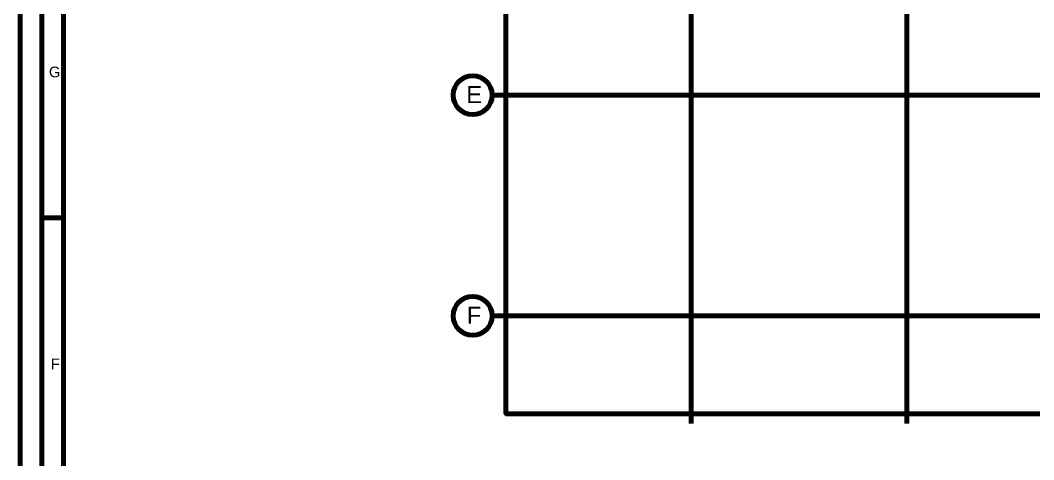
# Model space of a CAD drawing. Extents: x 0 to 1153, y 0 to 816.
# Drawn here: x 4.8 to 232.6, y 353.6 to 452.3 of the extents above; entities that cross this region are included whole.
import ezdxf

# ---------------------------------------------------------------- set-up
doc = ezdxf.new("R2010")
doc.units = 0
doc.header["$MEASUREMENT"] = 0
doc.layers.add('Arch', color=7, linetype='Continuous')
doc.styles.add('p2c-119', font='arial.ttf')
doc.styles.add('p2c-2', font='arial.ttf')

msp = doc.modelspace()

# ---------------------------------------------------------------- linework, layer by layer
at = {"layer": 'Arch', "color": 11, "linetype": 'Continuous', "lineweight": 211}
for p, q in [((155.57, 361.77), (155.57, 717.39)), ((204.08, 361.77), (204.08, 717.39)), ((917.99, 435.45), (110.87, 435.45)), ((14.54, 407.91), (9.69, 407.9)), ((917.99, 385.91), (110.87, 385.91))]:
    msp.add_line(p, q, dxfattribs=at)
for points in [[(4.85, 810.97), (4.85, 4.85), (1148.55, 4.85), (1148.55, 810.97)], [(9.69, 806.12), (9.69, 9.69), (1143.7, 9.69), (1143.7, 806.12)], [(14.54, 801.27), (14.54, 14.54), (1138.85, 14.54), (1138.85, 801.27)]]:
    msp.add_lwpolyline(points, close=True, dxfattribs=at)
at = {"layer": 'Arch', "color": 1, "linetype": 'Continuous', "lineweight": 211}
msp.add_lwpolyline([(917.11, 363.94), (917.11, 714.27), (113.97, 714.27), (113.97, 363.94)], close=True, dxfattribs=at)
at = {"layer": 'Arch', "color": 11, "linetype": 'Continuous', "lineweight": 211}
for centre in [(106.51, 435.46), (106.51, 385.92)]:
    msp.add_circle(centre, 4.37, dxfattribs=at)

# ---------------------------------------------------------------- texts
for s, height, style, p in [('G', 2.4, 'p2c-119', (11.29, 439.47)), ('E', 3.84, 'p2c-2', (105.06, 433.68)), ('F', 3.84, 'p2c-2', (105.16, 384.14)), ('F', 2.4, 'p2c-119', (11.69, 373.91))]:
    msp.add_text(s, height=height, dxfattribs=dict(at, style=style)).set_placement(p)

doc.saveas('drawing.dxf')
